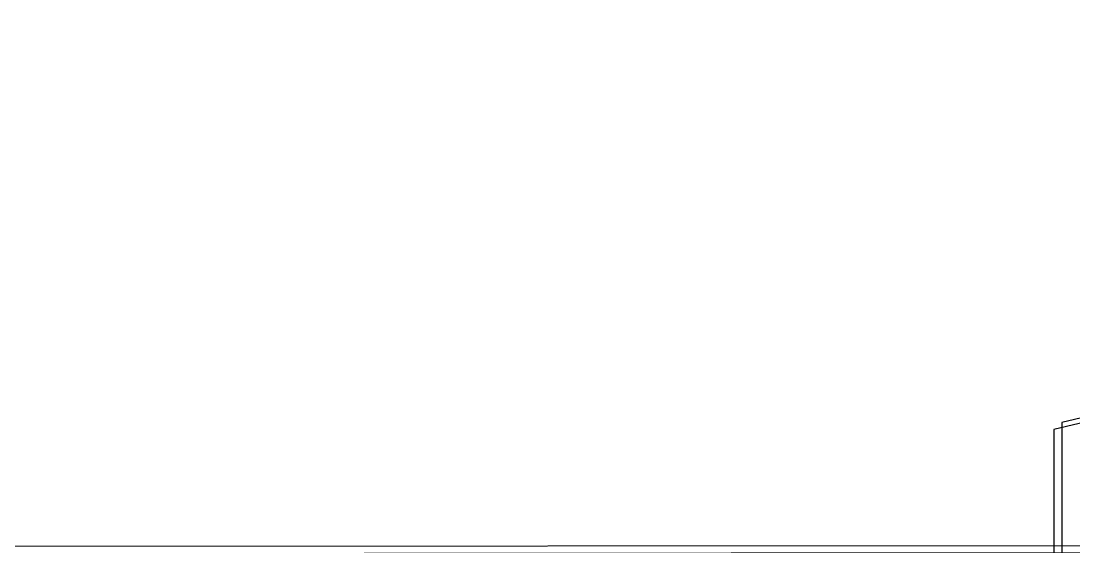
# Model space of a CAD drawing. Header units: inches. Extents: x 4821 to 127877, y 58012 to 433683.
# Drawn here: x 88170.9 to 88614, y 232436.8 to 232658.2 of the extents above; entities that cross this region are included whole.
import ezdxf
from ezdxf.xclip import XClip

# ---------------------------------------------------------------- set-up
doc = ezdxf.new("R2010")
doc.units = ezdxf.units.IN
doc.header["$MEASUREMENT"] = 0
doc.header["$XCLIPFRAME"] = 2
for name, color, linetype in [('A-GLAZ', 132, 'Continuous'), ('A-WAL-CMU', 7, 'Continuous'), ('A-WIN', 141, 'Continuous')]:
    doc.layers.add(name, color=color, linetype=linetype)

# ---------------------------------------------------------------- blocks, each defined once
blk = doc.blocks.new('CURTT')
at = {"layer": 'A-GLAZ', "extrusion": (1.56101e-06, 5.69003e-07, 1)}
for p, q in [((906977.52, -1520222.77, 1.15), (906977.52, -1520477.07, 1.15)), ((905511.46, -1520273.69, 0), (907611.94, -1520275.19, 0))]:
    blk.add_line(p, q, dxfattribs=at)
at = {"layer": 'A-GLAZ', "extrusion": (1.56101e-06, 5.69003e-07, 1), "elevation": -0.6}
blk.add_lwpolyline([(905527.79, -1520222.76), (906264.95, -1520053.8), (906977.52, -1520222.77)], dxfattribs=at)
blk = doc.blocks.new('FIRST SLAB EDGE')
at = {"layer": 'A-WIN', "xscale": -1}
blk.add_blockref('CURTT', (2105283.91, -200961.5, -1.15), dxfattribs=at)

msp = doc.modelspace()

# ---------------------------------------------------------------- block references
at = {"layer": 'A-WAL-CMU'}
ref = msp.add_blockref('FIRST SLAB EDGE', (-1109697.47, 1953673.46), dxfattribs=at)
XClip(ref).set_block_clipping_path([(1196236.1121028436, -1729554.8924368375), (1201281.1159926755, -1720979.7328682605)])
ref = msp.add_blockref('FIRST SLAB EDGE', (-1109700.87, 1953670.48), dxfattribs=at)
XClip(ref).set_block_clipping_path([(1196236.1121028436, -1729554.8924368375), (1201281.1159926755, -1720979.7328682605)])

doc.saveas('drawing.dxf')
